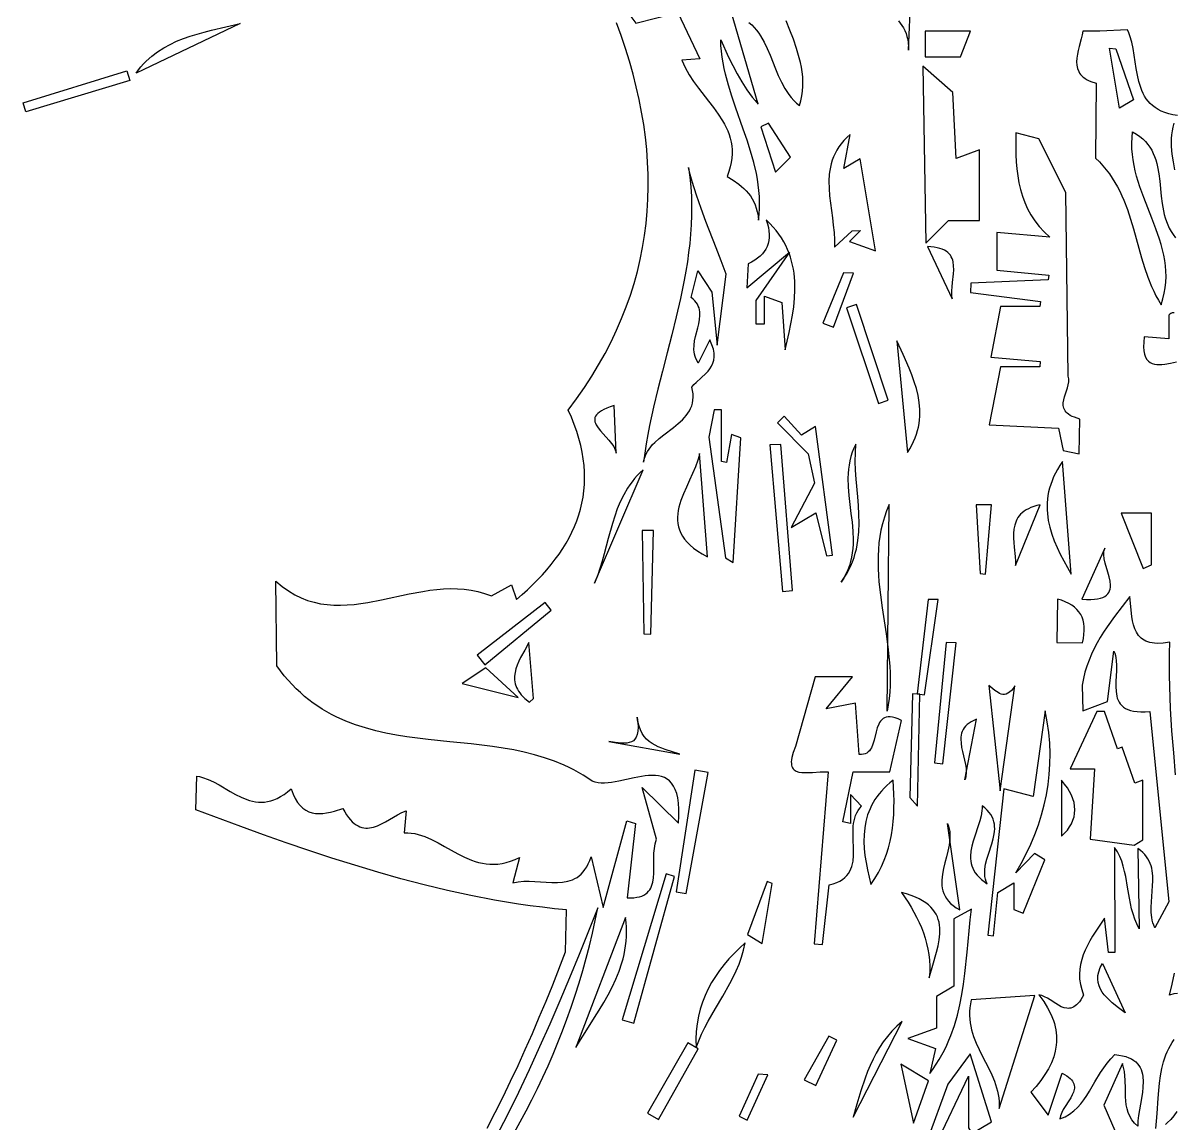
# Model space of a CAD drawing. Header units: metres. Extents: x 0 to 50, y 0 to 30.
# Drawn here: x 14.67 to 25.05, y 6.41 to 16.33 of the extents above; entities that cross this region are included whole.
import ezdxf

# ---------------------------------------------------------------- set-up
doc = ezdxf.new("R2010")
doc.units = ezdxf.units.M

msp = doc.modelspace()

# ---------------------------------------------------------------- linework, layer by layer
for points in [[(19.972788, 16.636087), (20.199047, 16.334159), (20.57839, 16.427688), (20.775216, 16.012066), (20.613643, 16.000769), (20.613643, 16.000769), (20.627489, 15.966468), (20.643058, 15.933041), (20.660172, 15.900411), (20.67865, 15.868501), (20.718984, 15.806527), (20.762623, 15.746494), (20.854074, 15.629763), (20.899013, 15.571817), (20.941515, 15.51332), (20.980142, 15.453649), (20.997554, 15.423179), (21.013458, 15.392181), (21.027677, 15.360577), (21.040029, 15.328291), (21.050336, 15.295244), (21.058418, 15.261358), (21.064095, 15.226554), (21.067188, 15.190756), (21.067518, 15.153886), (21.064905, 15.115865), (21.059169, 15.076615), (21.050131, 15.036059), (21.037612, 14.994119), (21.021432, 14.950716), (21.021432, 14.950716), (21.076336, 14.916099), (21.127073, 14.880037), (21.150661, 14.861044), (21.172944, 14.841184), (21.193837, 14.82029), (21.213251, 14.798194), (21.231099, 14.774727), (21.247295, 14.749721), (21.261751, 14.723009), (21.274379, 14.694421), (21.285092, 14.66379), (21.293803, 14.630948), (21.300425, 14.595726), (21.304871, 14.557956), (21.304871, 14.557956), (21.310562, 14.611858), (21.313611, 14.665257), (21.314176, 14.718181), (21.312416, 14.770663), (21.30849, 14.822731), (21.302557, 14.874416), (21.294775, 14.925749), (21.285304, 14.97676), (21.261927, 15.077937), (21.233698, 15.17819), (21.201886, 15.277761), (21.167762, 15.376894), (21.097659, 15.574815), (21.064222, 15.674089), (21.033554, 15.773895), (21.006927, 15.874476), (20.995526, 15.925133), (20.985611, 15.976075), (20.977341, 16.027332), (20.970876, 16.078935), (20.966373, 16.130913), (20.963993, 16.183298), (20.963993, 16.183298), (21.034648, 16.026354), (21.071823, 15.949722), (21.111129, 15.874942), (21.153239, 15.802484), (21.19883, 15.732817), (21.248574, 15.666411), (21.275214, 15.634578), (21.303146, 15.603735), (21.060162, 16.425684)], [(22.56775, 16.353269), (22.584038, 16.333171), (22.599061, 16.311983), (22.612697, 16.289594), (22.624823, 16.265896), (22.635316, 16.240779), (22.644055, 16.214135), (22.650916, 16.185855), (22.655778, 16.155828), (22.658517, 16.123947), (22.659012, 16.090103), (22.677907, 16.572585)], [(16.630168, 16.330472), (15.690215, 15.882284), (15.690215, 15.882284), (15.71198, 15.91154), (15.734537, 15.939207), (15.757858, 15.965345), (15.781911, 15.990016), (15.832095, 16.035196), (15.884847, 16.07523), (15.939925, 16.110603), (15.997088, 16.141799), (16.056094, 16.169301), (16.1167, 16.193594), (16.178666, 16.215162), (16.241749, 16.234488), (16.305707, 16.252056), (16.370299, 16.26835), (16.500417, 16.299055), (16.630168, 16.330472)], [(18.858368, 6.370411), (18.930106, 6.509887), (19.000177, 6.65046), (19.068629, 6.792097), (19.135513, 6.934763), (19.200878, 7.078425), (19.264773, 7.22305), (19.327248, 7.368605), (19.388351, 7.515054), (19.448133, 7.662366), (19.563929, 7.95944), (19.573065, 8.336904), (19.573065, 8.336904), (19.463726, 8.347826), (19.354837, 8.360362), (19.246384, 8.374462), (19.138353, 8.390076), (18.923502, 8.425646), (18.710172, 8.466668), (18.49825, 8.512742), (18.287625, 8.563466), (18.078184, 8.618439), (17.869816, 8.677259), (17.662409, 8.739526), (17.455851, 8.804836), (17.25003, 8.872789), (17.044834, 8.942984), (16.840151, 9.015018), (16.635869, 9.088491), (16.22806, 9.238145), (16.237687, 9.544331), (16.237687, 9.544331), (16.263671, 9.539215), (16.289368, 9.532305), (16.340033, 9.513858), (16.389944, 9.490505), (16.439361, 9.463759), (16.537754, 9.406147), (16.587253, 9.378309), (16.637299, 9.353134), (16.688156, 9.332136), (16.713968, 9.323677), (16.740081, 9.31683), (16.766527, 9.311785), (16.793338, 9.30873), (16.820547, 9.307855), (16.848186, 9.30935), (16.876288, 9.313402), (16.904885, 9.320203), (16.934011, 9.32994), (16.963698, 9.342803), (16.993977, 9.358982), (17.024883, 9.378665), (17.056447, 9.402042), (17.088702, 9.429303), (17.088702, 9.429303), (17.105807, 9.382038), (17.125006, 9.341236), (17.146195, 9.306544), (17.169267, 9.277613), (17.194119, 9.254091), (17.220643, 9.235629), (17.248735, 9.221874), (17.27829, 9.212478), (17.309201, 9.207088), (17.341363, 9.205355), (17.374671, 9.206927), (17.40902, 9.211454), (17.444304, 9.218586), (17.480417, 9.227971), (17.554711, 9.2521), (17.554711, 9.2521), (17.571877, 9.221833), (17.589036, 9.194832), (17.606192, 9.17096), (17.623352, 9.150082), (17.64052, 9.132063), (17.657701, 9.116767), (17.674901, 9.104059), (17.692124, 9.093802), (17.709376, 9.085862), (17.726662, 9.080103), (17.743987, 9.076389), (17.761356, 9.074584), (17.778775, 9.074553), (17.796248, 9.076161), (17.831378, 9.083749), (17.866788, 9.096264), (17.902518, 9.112621), (17.93861, 9.131736), (17.975105, 9.152523), (18.049468, 9.194777), (18.087419, 9.214075), (18.125938, 9.230706), (18.108959, 9.032471), (18.108959, 9.032471), (18.141179, 9.032438), (18.172874, 9.02983), (18.204099, 9.024861), (18.234906, 9.017742), (18.265352, 9.008688), (18.29549, 8.99791), (18.355062, 8.972039), (18.414058, 8.941833), (18.472915, 8.908996), (18.532068, 8.875231), (18.591954, 8.842244), (18.653008, 8.811738), (18.715668, 8.785417), (18.747736, 8.774358), (18.780368, 8.764985), (18.81362, 8.75751), (18.847546, 8.752147), (18.8822, 8.749107), (18.917636, 8.748606), (18.95391, 8.750854), (18.991076, 8.756067), (19.029189, 8.764455), (19.068302, 8.776233), (19.108471, 8.791613), (19.149749, 8.810809), (19.088263, 8.582255), (19.088263, 8.582255), (19.136858, 8.591281), (19.186716, 8.59531), (19.23744, 8.59557), (19.288635, 8.593287), (19.390851, 8.586001), (19.44108, 8.583451), (19.490194, 8.583267), (19.537798, 8.586674), (19.583495, 8.594901), (19.605504, 8.601204), (19.626889, 8.609172), (19.647599, 8.618959), (19.667584, 8.630717), (19.686796, 8.6446), (19.705184, 8.660761), (19.722699, 8.679354), (19.739292, 8.700531), (19.754914, 8.724447), (19.769513, 8.751255), (19.783042, 8.781107), (19.795451, 8.814159), (19.90232, 8.358957), (20.116445, 9.139188), (20.19583, 9.117409), (20.119367, 8.446693), (20.119367, 8.446693), (20.151544, 8.445944), (20.180741, 8.44721), (20.207104, 8.450398), (20.230776, 8.45542), (20.2519, 8.462184), (20.270622, 8.470601), (20.287084, 8.480581), (20.30143, 8.492034), (20.313805, 8.504868), (20.324352, 8.518995), (20.333215, 8.534324), (20.340539, 8.550765), (20.346466, 8.568227), (20.351141, 8.586621), (20.357309, 8.625842), (20.360195, 8.667707), (20.36095, 8.711495), (20.360669, 8.801953), (20.361935, 8.84718), (20.365673, 8.891445), (20.373035, 8.934026), (20.378434, 8.954459), (20.385171, 8.974201), (20.255141, 9.440494), (20.584343, 9.119572), (20.584343, 9.119572), (20.587328, 9.186295), (20.586877, 9.246136), (20.583158, 9.299429), (20.576338, 9.346509), (20.566585, 9.387709), (20.554064, 9.423362), (20.538945, 9.453804), (20.521392, 9.479367), (20.501574, 9.500386), (20.479658, 9.517195), (20.455811, 9.530127), (20.4302, 9.539517), (20.402991, 9.545699), (20.374353, 9.549006), (20.344452, 9.549772), (20.313456, 9.548331), (20.28153, 9.545017), (20.248844, 9.540165), (20.181854, 9.527178), (20.046091, 9.497431), (19.979991, 9.486013), (19.947971, 9.482336), (19.916861, 9.48046), (19.886827, 9.480718), (19.858037, 9.483444), (19.830658, 9.488972), (19.804857, 9.497636), (19.804857, 9.497636), (19.764257, 9.525637), (19.723068, 9.551957), (19.681313, 9.57666), (19.639014, 9.599808), (19.596194, 9.621465), (19.552876, 9.641694), (19.464834, 9.678123), (19.375069, 9.709601), (19.28376, 9.736633), (19.191089, 9.759726), (19.097235, 9.779387), (19.00238, 9.796122), (18.906702, 9.810436), (18.810383, 9.822837), (18.713603, 9.83383), (18.51938, 9.853619), (18.325477, 9.873854), (18.229096, 9.885404), (18.133336, 9.898585), (18.038377, 9.913902), (17.9444, 9.931862), (17.851584, 9.952971), (17.760111, 9.977735), (17.67016, 10.006662), (17.581912, 10.040256), (17.495547, 10.079024), (17.453127, 10.100507), (17.411246, 10.123474), (17.369925, 10.147987), (17.329189, 10.17411), (17.289058, 10.201906), (17.249555, 10.231439), (17.210704, 10.262772), (17.172527, 10.295967), (17.135045, 10.33109), (17.098283, 10.368202), (17.062261, 10.407367), (17.027004, 10.448648), (16.992533, 10.492109), (16.958871, 10.537813), (16.951666, 11.300218), (16.951666, 11.300218), (17.007554, 11.253121), (17.064067, 11.212759), (17.121175, 11.178735), (17.178846, 11.150653), (17.237049, 11.128117), (17.295753, 11.11073), (17.354927, 11.098097), (17.414539, 11.08982), (17.474557, 11.085503), (17.53495, 11.08475), (17.595688, 11.087166), (17.656738, 11.092352), (17.71807, 11.099914), (17.779651, 11.109455), (17.903439, 11.132887), (18.152635, 11.186061), (18.277542, 11.20946), (18.339963, 11.218976), (18.402321, 11.226508), (18.464584, 11.231659), (18.52672, 11.234033), (18.5887, 11.233234), (18.65049, 11.228865), (18.71206, 11.22053), (18.773379, 11.207834), (18.834415, 11.190378), (18.895137, 11.167768), (19.076587, 11.268987), (19.121738, 11.137444), (19.121738, 11.137444), (19.172092, 11.180665), (19.220656, 11.224399), (19.267378, 11.268661), (19.312206, 11.313465), (19.355087, 11.358825), (19.395971, 11.404754), (19.434805, 11.451267), (19.471538, 11.498378), (19.506117, 11.5461), (19.53849, 11.594448), (19.568606, 11.643436), (19.596413, 11.693077), (19.621859, 11.743386), (19.644891, 11.794376), (19.665459, 11.846061), (19.68351, 11.898455), (19.698991, 11.951573), (19.711852, 12.005429), (19.722041, 12.060035), (19.729505, 12.115407), (19.734192, 12.171557), (19.736051, 12.228501), (19.73503, 12.286252), (19.731077, 12.344824), (19.72414, 12.40423), (19.714166, 12.464486), (19.701105, 12.525604), (19.684904, 12.5876), (19.665511, 12.650486), (19.642875, 12.714277), (19.616943, 12.778987), (19.587663, 12.844629), (19.587663, 12.844629), (19.662869, 12.945618), (19.733736, 13.047192), (19.800301, 13.149346), (19.862601, 13.252074), (19.920673, 13.35537), (19.974552, 13.459228), (20.024276, 13.563641), (20.06988, 13.668605), (20.111402, 13.774113), (20.148877, 13.88016), (20.182343, 13.986738), (20.211835, 14.093843), (20.23739, 14.201469), (20.259045, 14.309609), (20.276837, 14.418257), (20.2908, 14.527409), (20.300973, 14.637057), (20.307392, 14.747196), (20.310093, 14.85782), (20.309112, 14.968923), (20.304487, 15.080499), (20.296253, 15.192542), (20.284447, 15.305046), (20.269105, 15.418006), (20.250265, 15.531416), (20.227962, 15.645268), (20.202233, 15.759559), (20.173115, 15.874281), (20.140643, 15.989428), (20.104855, 16.104996), (20.065787, 16.220977), (20.023476, 16.337366)], [(21.218515, 16.338532), (21.243211, 16.316624), (21.26596, 16.293451), (21.286922, 16.269113), (21.306259, 16.243706), (21.324132, 16.217329), (21.356134, 16.162057), (21.384219, 16.104079), (21.409678, 16.044181), (21.457886, 15.921755), (21.483219, 15.860796), (21.511093, 15.801051), (21.542799, 15.743304), (21.560493, 15.715424), (21.57963, 15.688338), (21.60037, 15.662143), (21.622876, 15.636938), (21.647309, 15.612819), (21.67383, 15.589886), (21.67383, 15.589886), (21.686595, 15.63392), (21.695925, 15.677669), (21.702037, 15.721155), (21.70515, 15.764397), (21.705481, 15.807413), (21.703247, 15.850223), (21.698667, 15.892846), (21.691959, 15.935302), (21.683339, 15.97761), (21.673027, 16.019789), (21.648192, 16.103839), (21.619198, 16.187606), (21.587785, 16.271245), (21.555695, 16.35491)], [(22.807227, 16.261961), (22.807227, 16.028993), (23.127406, 16.028993), (23.215701, 16.261961), (22.807227, 16.261961)], [(24.230301, 16.262144), (24.230301, 16.262144), (24.223354, 16.227472), (24.214952, 16.192326), (24.196684, 16.121624), (24.188269, 16.086574), (24.1813, 16.052064), (24.176503, 16.018347), (24.174603, 15.985675), (24.176325, 15.954301), (24.182395, 15.92448), (24.193538, 15.896465), (24.201238, 15.883213), (24.210479, 15.870508), (24.221351, 15.858381), (24.233944, 15.846863), (24.24835, 15.835987), (24.264658, 15.825784), (24.282961, 15.816285), (24.303347, 15.807523), (24.350735, 15.792334), (24.344227, 15.116173), (24.344227, 15.116173), (24.379209, 15.081989), (24.411725, 15.046807), (24.441914, 15.010682), (24.469917, 14.973666), (24.495875, 14.935813), (24.519927, 14.897178), (24.542213, 14.857814), (24.562875, 14.817776), (24.582052, 14.777115), (24.599884, 14.735888), (24.632075, 14.651946), (24.660571, 14.566381), (24.686494, 14.479622), (24.735107, 14.304247), (24.760041, 14.216491), (24.78689, 14.129265), (24.816776, 14.042997), (24.85082, 13.95812), (24.869752, 13.916337), (24.890144, 13.875063), (24.912137, 13.834351), (24.935871, 13.794256), (24.935871, 13.794256), (24.952479, 13.845971), (24.965041, 13.897106), (24.973804, 13.9477), (24.979013, 13.997792), (24.980913, 14.04742), (24.979751, 14.096622), (24.975773, 14.145438), (24.969223, 14.193905), (24.960349, 14.242063), (24.949395, 14.289949), (24.936608, 14.337603), (24.922234, 14.385063), (24.889705, 14.479555), (24.853775, 14.573732), (24.779576, 14.762379), (24.745241, 14.857465), (24.71537, 14.95347), (24.702723, 15.001914), (24.69193, 15.050703), (24.683235, 15.099877), (24.676886, 15.149472), (24.673127, 15.199529), (24.672206, 15.250086), (24.674366, 15.30118), (24.679855, 15.352852), (24.679855, 15.352852), (24.713581, 15.333025), (24.743921, 15.311763), (24.771072, 15.289145), (24.795235, 15.265251), (24.816609, 15.240158), (24.835392, 15.213947), (24.851784, 15.186696), (24.865983, 15.158483), (24.87819, 15.129389), (24.888602, 15.099492), (24.897419, 15.068871), (24.90484, 15.037606), (24.916291, 14.973455), (24.924548, 14.907672), (24.937847, 14.773738), (24.946076, 14.706851), (24.957481, 14.640859), (24.964872, 14.608396), (24.973655, 14.576394), (24.984028, 14.544932), (24.99619, 14.514089), (25.010341, 14.483944), (25.02668, 14.454575), (25.045405, 14.426062), (25.066716, 14.398485)], [(25.083669, 15.499712), (25.042547, 15.506744), (25.004739, 15.515846), (24.970089, 15.526922), (24.938439, 15.539874), (24.909633, 15.554606), (24.883515, 15.571021), (24.859926, 15.589022), (24.838711, 15.608513), (24.819712, 15.629397), (24.802773, 15.651577), (24.787736, 15.674956), (24.774446, 15.699437), (24.762744, 15.724925), (24.752475, 15.751321), (24.735607, 15.806454), (24.722585, 15.864062), (24.712156, 15.92337), (24.694055, 16.043994), (24.683874, 16.103761), (24.671267, 16.162133), (24.654978, 16.218335), (24.645061, 16.245381), (24.633753, 16.271594), (24.384934, 16.261961), (24.230301, 16.262144)], [(24.52667, 16.101962), (24.686312, 15.643079), (24.560751, 15.56768), (24.469544, 16.107836), (24.52667, 16.101962)], [(15.634195, 15.816807), (14.695075, 15.532718), (14.670367, 15.613229), (15.607588, 15.904116), (15.634195, 15.816807)], [(22.78737, 15.945734), (22.815292, 14.34934), (23.019312, 14.553528), (23.298644, 14.553528), (23.298644, 15.190308), (23.086648, 15.113926), (23.057267, 15.706782), (22.78737, 15.945734)], [(21.326291, 15.397291), (21.457328, 14.988607), (21.592018, 15.123408), (21.396308, 15.431579), (21.326291, 15.397291)], [(25.061032, 15.01186), (25.047162, 15.081952), (25.036384, 15.152074), (25.030264, 15.222129), (25.02944, 15.2571), (25.030367, 15.292017), (25.033241, 15.326869), (25.038258, 15.361642), (25.045614, 15.396325), (25.055504, 15.430906)], [(22.131153, 15.330222), (22.131153, 15.330222), (22.101377, 15.302551), (22.074638, 15.274408), (22.050796, 15.245814), (22.029711, 15.21679), (22.011242, 15.187356), (21.995249, 15.157533), (21.981593, 15.127341), (21.970133, 15.096801), (21.960728, 15.065932), (21.95324, 15.034756), (21.947527, 15.003292), (21.94345, 14.971562), (21.939641, 14.907384), (21.940693, 14.842384), (21.945484, 14.776727), (21.952892, 14.710576), (21.971079, 14.577445), (21.979614, 14.510794), (21.986283, 14.444302), (21.989964, 14.378135), (21.989535, 14.312456), (22.15028, 14.460341), (22.225286, 14.462929), (22.126394, 14.363956), (22.360425, 14.279635), (22.222158, 15.110773), (22.074585, 15.022157), (22.131153, 15.330222)], [(23.626638, 15.343948), (23.626638, 15.343948), (23.625665, 15.211563), (23.627179, 15.146292), (23.630475, 15.081769), (23.635891, 15.018097), (23.643762, 14.955377), (23.654425, 14.893709), (23.668217, 14.833196), (23.685474, 14.773938), (23.706533, 14.716037), (23.73173, 14.659595), (23.761402, 14.604712), (23.795885, 14.55149), (23.835516, 14.500031), (23.880631, 14.450435), (23.931567, 14.402805), (23.453828, 14.445202), (23.453828, 14.106267), (23.9243, 14.05947), (23.919022, 14.018627), (23.218682, 13.98964), (23.217404, 13.904432), (23.847654, 13.821751), (23.841789, 13.776968), (23.486846, 13.776968), (23.399681, 13.321398), (23.84607, 13.282168), (23.841789, 13.233375), (23.486846, 13.233375), (23.386877, 12.710887), (24.010164, 12.679947), (24.052994, 12.479908), (24.19768, 12.450411), (24.203045, 12.763581), (24.203045, 12.763581), (24.154576, 12.778857), (24.134516, 12.787346), (24.117047, 12.796364), (24.102026, 12.805884), (24.089311, 12.815878), (24.078758, 12.826319), (24.070224, 12.837177), (24.063566, 12.848426), (24.058641, 12.860038), (24.055305, 12.871984), (24.053415, 12.884237), (24.053402, 12.909552), (24.057457, 12.935758), (24.064434, 12.962634), (24.073188, 12.989957), (24.091444, 13.045048), (24.098657, 13.072371), (24.103065, 13.099248), (24.103524, 13.125456), (24.098887, 13.150772), (24.075927, 14.805331), (23.833305, 15.289689), (23.626638, 15.343948)], [(20.67438, 15.030842), (20.67438, 15.030842), (20.685692, 14.943664), (20.693795, 14.857033), (20.698855, 14.770921), (20.70104, 14.685301), (20.700513, 14.600144), (20.697442, 14.515422), (20.691991, 14.431107), (20.684328, 14.347172), (20.674616, 14.263587), (20.663024, 14.180326), (20.649715, 14.09736), (20.634857, 14.014662), (20.601154, 13.849954), (20.56324, 13.68598), (20.522444, 13.522514), (20.480091, 13.359333), (20.437509, 13.196213), (20.396023, 13.03293), (20.35696, 12.86926), (20.321647, 12.704979), (20.305811, 12.622539), (20.291411, 12.539862), (20.278611, 12.456921), (20.267578, 12.373687), (20.267578, 12.373687), (20.273132, 12.399928), (20.281065, 12.4248), (20.29119, 12.448407), (20.303322, 12.470854), (20.317276, 12.492244), (20.332864, 12.512682), (20.349902, 12.532272), (20.368203, 12.55112), (20.407854, 12.587003), (20.45033, 12.621168), (20.537814, 12.687679), (20.579848, 12.721697), (20.618763, 12.757337), (20.636586, 12.776027), (20.653072, 12.795435), (20.668035, 12.815666), (20.681289, 12.836824), (20.692648, 12.859015), (20.701927, 12.882342), (20.70894, 12.90691), (20.7135, 12.932823), (20.715423, 12.960185), (20.714523, 12.989102), (20.710613, 13.019677), (20.703509, 13.052014), (20.703509, 13.052014), (20.722618, 13.073582), (20.743305, 13.094188), (20.787027, 13.133911), (20.829914, 13.173972), (20.849556, 13.195001), (20.867203, 13.21716), (20.882259, 13.240798), (20.89413, 13.266263), (20.90222, 13.293904), (20.905935, 13.32407), (20.904677, 13.357109), (20.897853, 13.393369), (20.884868, 13.4332), (20.865124, 13.47695), (20.761665, 13.268027), (20.761665, 13.268027), (20.750059, 13.287915), (20.740727, 13.307864), (20.733503, 13.32786), (20.728222, 13.347886), (20.724719, 13.367928), (20.722826, 13.38797), (20.723212, 13.427991), (20.728054, 13.467828), (20.736027, 13.507356), (20.756058, 13.584992), (20.765466, 13.622854), (20.772699, 13.659913), (20.776434, 13.696046), (20.775343, 13.73113), (20.772574, 13.74824), (20.768101, 13.765042), (20.761758, 13.781519), (20.753381, 13.797657), (20.742803, 13.81344), (20.729859, 13.828852), (20.714382, 13.843879), (20.696207, 13.858505), (20.756333, 14.099052), (20.884951, 13.905965), (20.932331, 13.428847), (21.01215, 14.070455), (21.01215, 14.070455), (20.968862, 14.189778), (20.923349, 14.308076), (20.830711, 14.544062), (20.786113, 14.662982), (20.744349, 14.783341), (20.706684, 14.905755), (20.689783, 14.967926), (20.67438, 15.030842)], [(21.375366, 14.558301), (21.375366, 14.558301), (21.386005, 14.523887), (21.393899, 14.490821), (21.399041, 14.459092), (21.401419, 14.428685), (21.401026, 14.399589), (21.397853, 14.371789), (21.391889, 14.345272), (21.383127, 14.320026), (21.371556, 14.296038), (21.357168, 14.273295), (21.339954, 14.251783), (21.319904, 14.231489), (21.29701, 14.212401), (21.271262, 14.194506), (21.242651, 14.17779), (21.211169, 14.16224), (21.200546, 13.946902), (21.584837, 14.26944), (21.281248, 13.832396), (21.281248, 13.621656), (21.35884, 13.621656), (21.35884, 13.870155), (21.514024, 13.814243), (21.544459, 13.387014), (21.544459, 13.387014), (21.58128, 13.543253), (21.597517, 13.621187), (21.611475, 13.69882), (21.622536, 13.776018), (21.630077, 13.852647), (21.633479, 13.928574), (21.63212, 14.003666), (21.625379, 14.077788), (21.619797, 14.114445), (21.612636, 14.150808), (21.60382, 14.186863), (21.593271, 14.222593), (21.58091, 14.257979), (21.566661, 14.293007), (21.550445, 14.327659), (21.532186, 14.361919), (21.511806, 14.395769), (21.489226, 14.429194), (21.46437, 14.462176), (21.43716, 14.494699), (21.407518, 14.526746), (21.375366, 14.558301)], [(22.827769, 14.318194), (23.051333, 13.847773), (23.051333, 13.847773), (23.047673, 13.882268), (23.047731, 13.918634), (23.050416, 13.956324), (23.054637, 13.994792), (23.063321, 14.071876), (23.065601, 14.109399), (23.06505, 14.145515), (23.060577, 14.179676), (23.056529, 14.195853), (23.051092, 14.211337), (23.044127, 14.226059), (23.035501, 14.239951), (23.025075, 14.252945), (23.012713, 14.264972), (22.99828, 14.275964), (22.981638, 14.285853), (22.962651, 14.29457), (22.941183, 14.302048), (22.917097, 14.308217), (22.890257, 14.31301), (22.860526, 14.316358), (22.827769, 14.318194)], [(22.072779, 14.081159), (21.886375, 13.628089), (21.982453, 13.592004), (22.161192, 14.077852), (22.072779, 14.081159)], [(22.098432, 13.764719), (22.3883, 12.90359), (22.475724, 12.932992), (22.187752, 13.794706), (22.098432, 13.764719)], [(25.054083, 13.721187), (25.044425, 13.721897), (25.034751, 13.720214), (25.025064, 13.715902), (25.01537, 13.708727), (25.005672, 13.698455), (25.005672, 13.487523), (24.783865, 13.505344), (24.783865, 13.505344), (24.779639, 13.45671), (24.778965, 13.414402), (24.781626, 13.378032), (24.787404, 13.347209), (24.796083, 13.321545), (24.807445, 13.300649), (24.821275, 13.284131), (24.837354, 13.271603), (24.855465, 13.262675), (24.875393, 13.256957), (24.896919, 13.25406), (24.919827, 13.253593), (24.9439, 13.255168), (24.968921, 13.258395), (25.020937, 13.268246), (25.074142, 13.280028)], [(22.551508, 13.468769), (22.648661, 12.461937), (22.648661, 12.461937), (22.669407, 12.495142), (22.687803, 12.528173), (22.703929, 12.561038), (22.717869, 12.593741), (22.729702, 12.62629), (22.739511, 12.65869), (22.747378, 12.690948), (22.753384, 12.723069), (22.75761, 12.755059), (22.760139, 12.786925), (22.761052, 12.818673), (22.760431, 12.850308), (22.754911, 12.913266), (22.744234, 12.975847), (22.729052, 13.038101), (22.710019, 13.100075), (22.687787, 13.161818), (22.66301, 13.223379), (22.608431, 13.346147), (22.551508, 13.468769)], [(20.019648, 12.456815), (20.001277, 12.883923), (20.001277, 12.883923), (19.966334, 12.87289), (19.935868, 12.861637), (19.90966, 12.85017), (19.887491, 12.838498), (19.869144, 12.826626), (19.854399, 12.814562), (19.843038, 12.802313), (19.834843, 12.789887), (19.829595, 12.77729), (19.827075, 12.764529), (19.827065, 12.751612), (19.829347, 12.738546), (19.833702, 12.725337), (19.83991, 12.711994), (19.857017, 12.68493), (19.878919, 12.657411), (19.903868, 12.629494), (19.955914, 12.572693), (19.979515, 12.543922), (19.999169, 12.514981), (20.006971, 12.500465), (20.01313, 12.485927), (20.017429, 12.471374), (20.019648, 12.456815)], [(20.906219, 12.845095), (20.856492, 12.600783), (21.006172, 11.511515), (21.075566, 11.469845), (21.146618, 12.592297), (21.062413, 12.622635), (21.016742, 12.370827), (20.970879, 12.379159), (20.970879, 12.845095), (20.906219, 12.845095)], [(21.475228, 12.728611), (21.753076, 12.450534), (21.811144, 12.184425), (21.598463, 11.785319), (21.820426, 11.918606), (21.917495, 11.528812), (21.973555, 11.534404), (21.82037, 12.695133), (21.692958, 12.618623), (21.537701, 12.789045), (21.475228, 12.728611)], [(21.406721, 12.531904), (21.520925, 11.20821), (21.61214, 11.215953), (21.507346, 12.533939), (21.406721, 12.531904)], [(22.183871, 12.538034), (22.183871, 12.538034), (22.16562, 12.500883), (22.150438, 12.463348), (22.138108, 12.425455), (22.128414, 12.387233), (22.121141, 12.348709), (22.116072, 12.309908), (22.112991, 12.270859), (22.111681, 12.231588), (22.113513, 12.152489), (22.119838, 12.072829), (22.128928, 11.992822), (22.139052, 11.912686), (22.148483, 11.832637), (22.15549, 11.752891), (22.158345, 11.673664), (22.157675, 11.634313), (22.155318, 11.595174), (22.151059, 11.556272), (22.144681, 11.517635), (22.135968, 11.47929), (22.124704, 11.441265), (22.110672, 11.403585), (22.093657, 11.366279), (22.073442, 11.329374), (22.049812, 11.292895), (22.049812, 11.292895), (22.075674, 11.329094), (22.098803, 11.365636), (22.119332, 11.402502), (22.137394, 11.439677), (22.153123, 11.477144), (22.166653, 11.514886), (22.178117, 11.552887), (22.187649, 11.591129), (22.195381, 11.629596), (22.201449, 11.668272), (22.209122, 11.746181), (22.211736, 11.824724), (22.210359, 11.903765), (22.20606, 11.983173), (22.199907, 12.062812), (22.186311, 12.222252), (22.181005, 12.301785), (22.178117, 12.381015), (22.178717, 12.45981), (22.183871, 12.538034)], [(20.773212, 12.45311), (20.773212, 12.45311), (20.765946, 12.423195), (20.757057, 12.393145), (20.735301, 12.332709), (20.709733, 12.271953), (20.68214, 12.211025), (20.654309, 12.150076), (20.628027, 12.089255), (20.605082, 12.028711), (20.58726, 11.968594), (20.58083, 11.938743), (20.57635, 11.909054), (20.574046, 11.879548), (20.574139, 11.850241), (20.576854, 11.821153), (20.582414, 11.792303), (20.591042, 11.763709), (20.602962, 11.735391), (20.618398, 11.707366), (20.637571, 11.679653), (20.660707, 11.652272), (20.688029, 11.625241), (20.719759, 11.598578), (20.756121, 11.572302), (20.797339, 11.546432), (20.843636, 11.520987), (20.773212, 12.45311)], [(24.046472, 12.379763), (24.046472, 12.379763), (24.022992, 12.34449), (24.001923, 12.30955), (23.983191, 12.27493), (23.966722, 12.24062), (23.952442, 12.206611), (23.940276, 12.172893), (23.930151, 12.139454), (23.921993, 12.106285), (23.915728, 12.073375), (23.911281, 12.040714), (23.908579, 12.008292), (23.907547, 11.976098), (23.908112, 11.944123), (23.910199, 11.912356), (23.918644, 11.849404), (23.932291, 11.787161), (23.950547, 11.725545), (23.972819, 11.664473), (23.998515, 11.603863), (24.027043, 11.543633), (24.057811, 11.4837), (24.123695, 11.364401), (24.046472, 12.379763)], [(19.824749, 11.28443), (20.265385, 12.305271), (20.265385, 12.305271), (20.237647, 12.279774), (20.211702, 12.253451), (20.187461, 12.226345), (20.164834, 12.198495), (20.143732, 12.169944), (20.124067, 12.140732), (20.088688, 12.080491), (20.057984, 12.018104), (20.031241, 11.953898), (20.007746, 11.888205), (19.986786, 11.821354), (19.949616, 11.685496), (19.914024, 11.548964), (19.895037, 11.48127), (19.874304, 11.414396), (19.851113, 11.348673), (19.824749, 11.28443)], [(22.483806, 11.991972), (22.483806, 11.991972), (22.460003, 11.93467), (22.439845, 11.877213), (22.423118, 11.81961), (22.409608, 11.761872), (22.399099, 11.704007), (22.391376, 11.646024), (22.386226, 11.587934), (22.383433, 11.529744), (22.382782, 11.471466), (22.384059, 11.413108), (22.387049, 11.354679), (22.391536, 11.296189), (22.404146, 11.179062), (22.42017, 11.061803), (22.455588, 10.827187), (22.471545, 10.709979), (22.484043, 10.592938), (22.488458, 10.534504), (22.491364, 10.476139), (22.492546, 10.417853), (22.49179, 10.359656), (22.488879, 10.301556), (22.483601, 10.243564), (22.475739, 10.185688), (22.46508, 10.127938), (22.483806, 11.991972)], [(23.268724, 11.989147), (23.304509, 11.36997), (23.352469, 11.364986), (23.406171, 11.988296), (23.268724, 11.989147)], [(23.845523, 11.989494), (23.845523, 11.989494), (23.81523, 11.98236), (23.78749, 11.974133), (23.762198, 11.964857), (23.739249, 11.954578), (23.71854, 11.943339), (23.699966, 11.931186), (23.683422, 11.918164), (23.668805, 11.904318), (23.656009, 11.889692), (23.64493, 11.874331), (23.635465, 11.85828), (23.627508, 11.841585), (23.615704, 11.806437), (23.608681, 11.769247), (23.605605, 11.730374), (23.605642, 11.690176), (23.607956, 11.649011), (23.611712, 11.607239), (23.62021, 11.523308), (23.623282, 11.481865), (23.624456, 11.44125), (23.845523, 11.989494)], [(24.575978, 11.913223), (24.774106, 11.416755), (24.850487, 11.447287), (24.850487, 11.913223), (24.575978, 11.913223)], [(20.25593, 11.757679), (20.268915, 10.825988), (20.333816, 10.824574), (20.356083, 11.757769), (20.25593, 11.757679)], [(24.430202, 11.599693), (24.222164, 11.139428), (24.222164, 11.139428), (24.264054, 11.13676), (24.301429, 11.136341), (24.334514, 11.138056), (24.363531, 11.141792), (24.388704, 11.147432), (24.410255, 11.154861), (24.428407, 11.163966), (24.443384, 11.17463), (24.455409, 11.186739), (24.464704, 11.200178), (24.471494, 11.214832), (24.476, 11.230586), (24.478446, 11.247325), (24.479055, 11.264935), (24.475655, 11.302305), (24.467584, 11.341777), (24.456626, 11.382431), (24.43319, 11.463608), (24.42428, 11.502292), (24.419623, 11.538481), (24.419446, 11.555352), (24.421002, 11.571254), (24.424513, 11.586073), (24.430202, 11.599693)], [(22.834347, 11.136515), (22.734508, 10.284911), (22.801919, 10.275817), (22.924375, 11.134707), (22.834347, 11.136515)], [(25.067333, 9.555107), (25.050145, 9.754124), (25.034536, 9.953206), (25.021932, 10.152348), (25.013761, 10.351545), (25.011784, 10.451162), (25.01145, 10.550792), (25.012939, 10.650432), (25.016428, 10.750084), (25.016428, 10.750084), (24.955366, 10.742223), (24.902111, 10.740548), (24.878232, 10.741917), (24.85609, 10.744697), (24.835612, 10.74884), (24.816727, 10.754304), (24.799362, 10.761041), (24.783447, 10.769006), (24.768909, 10.778154), (24.755676, 10.788439), (24.743677, 10.799817), (24.732839, 10.812241), (24.71436, 10.840047), (24.699665, 10.871493), (24.688179, 10.906216), (24.679328, 10.943851), (24.672535, 10.984037), (24.662828, 11.070601), (24.654459, 11.162998), (24.654459, 11.162998), (24.583952, 11.072725), (24.514837, 10.981764), (24.448814, 10.889073), (24.417493, 10.841754), (24.387581, 10.793613), (24.359291, 10.744518), (24.332836, 10.694341), (24.308427, 10.64295), (24.286278, 10.590216), (24.266599, 10.536009), (24.249605, 10.480199), (24.235505, 10.422654), (24.224515, 10.363246), (24.229632, 10.132445), (24.453198, 10.217316), (24.511208, 10.671063), (24.511208, 10.671063), (24.518858, 10.651371), (24.524748, 10.63077), (24.529069, 10.609367), (24.532013, 10.58727), (24.534538, 10.541424), (24.533857, 10.494096), (24.529016, 10.398446), (24.527924, 10.351849), (24.529765, 10.307221), (24.536072, 10.265425), (24.54138, 10.245859), (24.548379, 10.227324), (24.557263, 10.209929), (24.568223, 10.193781), (24.58145, 10.178989), (24.597136, 10.165659), (24.615473, 10.1539), (24.636654, 10.14382), (24.660869, 10.135526), (24.68831, 10.129127), (24.71917, 10.12473), (24.75364, 10.122443), (24.791911, 10.122374), (24.834177, 10.124632), (25.005983, 8.410096), (24.880398, 8.176435), (24.880398, 8.176435), (24.870921, 8.198696), (24.863235, 8.221264), (24.85719, 8.24411), (24.852637, 8.267203), (24.847414, 8.314009), (24.846373, 8.361442), (24.848325, 8.409258), (24.852078, 8.457218), (24.860222, 8.552598), (24.862232, 8.599534), (24.861278, 8.645647), (24.856169, 8.690693), (24.851685, 8.712741), (24.845716, 8.734432), (24.838112, 8.755736), (24.828725, 8.776621), (24.817407, 8.797059), (24.804007, 8.817019), (24.788378, 8.836471), (24.770371, 8.855384), (24.749836, 8.873729), (24.726624, 8.891475), (24.738221, 8.167138), (24.738221, 8.167138), (24.716319, 8.210262), (24.698071, 8.254927), (24.682925, 8.300879), (24.670329, 8.347863), (24.659734, 8.395625), (24.650586, 8.44391), (24.634429, 8.541029), (24.617447, 8.637185), (24.607268, 8.684265), (24.595229, 8.73034), (24.580779, 8.775155), (24.563365, 8.818457), (24.542438, 8.859989), (24.517444, 8.899498), (24.518332, 7.953458), (24.462527, 7.952765), (24.426434, 8.262788), (24.426434, 8.262788), (24.370344, 8.180751), (24.317699, 8.098736), (24.293581, 8.057528), (24.271419, 8.016073), (24.251578, 7.97429), (24.234422, 7.932094), (24.220317, 7.889401), (24.209628, 7.846127), (24.202718, 7.80219), (24.199953, 7.757505), (24.201698, 7.711988), (24.208318, 7.665556), (24.220177, 7.618125), (24.237641, 7.569612), (24.237641, 7.569612), (24.212003, 7.526229), (24.199246, 7.508647), (24.186527, 7.493627), (24.173844, 7.481035), (24.161194, 7.470736), (24.148573, 7.462598), (24.135979, 7.456486), (24.12341, 7.452267), (24.110863, 7.449806), (24.098335, 7.448971), (24.085822, 7.449627), (24.060836, 7.454879), (24.035882, 7.46449), (24.010938, 7.477392), (23.985984, 7.492513), (23.935953, 7.525135), (23.910834, 7.540496), (23.885616, 7.553795), (23.860277, 7.563964), (23.834797, 7.569932), (23.834797, 7.569932), (23.877359, 7.511379), (23.913113, 7.453526), (23.94217, 7.396332), (23.964638, 7.339754), (23.973436, 7.311683), (23.980629, 7.28375), (23.98623, 7.255951), (23.990253, 7.22828), (23.992712, 7.200731), (23.99362, 7.1733), (23.992991, 7.145981), (23.99084, 7.118769), (23.982024, 7.064646), (23.967281, 7.010887), (23.946722, 6.957452), (23.920458, 6.904298), (23.888598, 6.851383), (23.851252, 6.798666), (23.808532, 6.746105), (23.760546, 6.693658), (23.916244, 6.486834), (24.043909, 6.863382), (24.043909, 6.863382), (24.085458, 6.839495), (24.102117, 6.827522), (24.116215, 6.815524), (24.127886, 6.803497), (24.137268, 6.791436), (24.144497, 6.779337), (24.14971, 6.767197), (24.153041, 6.755011), (24.154629, 6.742775), (24.154608, 6.730484), (24.153116, 6.718136), (24.146262, 6.693247), (24.135156, 6.668077), (24.120889, 6.642591), (24.104551, 6.616757), (24.070024, 6.563911), (24.054014, 6.536834), (24.040295, 6.509276), (24.029956, 6.481206), (24.024087, 6.452589), (24.024087, 6.452589), (24.047686, 6.461946), (24.070018, 6.472393), (24.111176, 6.496348), (24.148155, 6.524033), (24.181551, 6.555029), (24.211956, 6.588917), (24.239965, 6.625277), (24.266172, 6.663689), (24.291171, 6.703735), (24.339922, 6.787048), (24.390969, 6.871859), (24.41884, 6.913778), (24.449067, 6.954812), (24.482244, 6.994544), (24.518967, 7.032553), (24.518967, 7.032553), (24.555491, 7.02807), (24.588585, 7.021777), (24.618396, 7.013755), (24.645074, 7.004083), (24.668768, 6.99284), (24.689627, 6.980106), (24.7078, 6.96596), (24.723436, 6.950483), (24.736684, 6.933753), (24.747693, 6.91585), (24.756613, 6.896854), (24.763592, 6.876844), (24.768779, 6.8559), (24.772323, 6.834101), (24.775081, 6.788257), (24.773056, 6.73995), (24.767443, 6.689814), (24.750218, 6.586605), (24.732946, 6.483722), (24.727273, 6.433993), (24.725166, 6.386255)], [(24.001875, 11.139606), (23.996974, 10.748382), (24.226503, 10.746433), (24.226503, 10.746433), (24.235007, 10.784543), (24.240537, 10.820868), (24.243086, 10.855402), (24.242646, 10.888142), (24.239212, 10.919083), (24.232777, 10.948223), (24.223333, 10.975556), (24.210875, 11.001078), (24.195395, 11.024787), (24.176887, 11.046677), (24.155344, 11.066744), (24.13076, 11.084985), (24.103128, 11.101396), (24.072441, 11.115973), (24.038692, 11.12871), (24.001875, 11.139606)], [(19.381396, 11.107993), (18.76636, 10.634635), (18.83724, 10.545735), (19.435633, 11.038832), (19.381396, 11.107993)], [(19.233375, 10.747663), (19.233375, 10.747663), (19.195855, 10.679964), (19.159322, 10.612282), (19.142972, 10.578473), (19.128722, 10.544701), (19.117193, 10.510975), (19.109001, 10.477305), (19.104764, 10.443703), (19.105101, 10.410179), (19.110631, 10.376744), (19.12197, 10.343407), (19.130012, 10.326779), (19.139737, 10.31018), (19.151225, 10.293611), (19.164551, 10.277073), (19.197029, 10.244097), (19.23779, 10.211262), (19.273737, 10.244596), (19.233375, 10.747663)], [(22.997519, 10.747472), (22.890888, 9.663148), (22.966986, 9.654986), (23.087164, 10.746033), (22.997519, 10.747472)], [(18.843809, 10.519895), (18.632861, 10.379147), (19.136608, 10.253494), (18.843809, 10.519895)], [(21.814639, 10.437758), (21.63726, 9.811953), (21.63726, 9.811953), (21.617246, 9.756314), (21.605268, 9.709893), (21.602097, 9.68989), (21.600702, 9.671892), (21.601006, 9.655801), (21.60293, 9.641515), (21.606397, 9.628936), (21.611329, 9.617964), (21.617649, 9.608499), (21.625279, 9.600442), (21.634142, 9.593692), (21.644159, 9.58815), (21.667348, 9.580292), (21.694225, 9.57607), (21.724169, 9.574687), (21.790774, 9.577246), (21.862197, 9.58159), (21.898162, 9.582438), (21.933469, 9.581339), (21.807528, 8.032127), (21.880869, 8.024457), (21.94357, 8.561693), (21.94357, 8.561693), (21.978838, 8.5716), (22.01019, 8.583285), (22.037849, 8.59665), (22.062036, 8.611598), (22.082976, 8.628028), (22.10089, 8.645843), (22.116002, 8.664945), (22.128534, 8.685234), (22.138709, 8.706612), (22.146751, 8.728981), (22.152881, 8.752243), (22.157323, 8.776297), (22.162034, 8.826393), (22.162665, 8.878481), (22.158819, 8.985479), (22.157907, 9.038812), (22.160046, 9.090985), (22.162817, 9.116389), (22.167018, 9.141208), (22.172874, 9.165342), (22.180606, 9.188694), (22.190438, 9.211163), (22.202593, 9.232653), (22.217292, 9.253065), (22.23476, 9.272299), (22.134761, 9.377065), (22.134761, 9.117606), (22.066852, 9.131461), (22.158937, 9.583542), (22.489704, 9.583542), (22.594538, 10.045739), (22.594538, 10.045739), (22.565056, 10.058744), (22.53838, 10.068176), (22.514343, 10.074247), (22.492779, 10.077168), (22.473519, 10.077149), (22.456396, 10.074404), (22.441244, 10.069142), (22.427895, 10.061576), (22.416183, 10.051917), (22.405939, 10.040375), (22.396996, 10.027163), (22.389188, 10.012492), (22.376306, 9.979617), (22.365956, 9.943443), (22.347498, 9.867956), (22.336716, 9.832026), (22.323115, 9.79956), (22.314839, 9.785154), (22.305357, 9.772248), (22.294502, 9.761053), (22.282105, 9.751781), (22.268001, 9.744643), (22.252021, 9.739851), (22.234, 9.737616), (22.213768, 9.738148), (22.18034, 10.200433), (21.916594, 10.148928), (22.15218, 10.437758), (21.814639, 10.437758)], [(22.69467, 10.284021), (22.670554, 9.350764), (22.740015, 9.271611), (22.761254, 10.282325), (22.69467, 10.284021)], [(23.381803, 10.360677), (23.485427, 9.409494), (23.617691, 10.35881), (23.617691, 10.35881), (23.601616, 10.334403), (23.58574, 10.315044), (23.570059, 10.300353), (23.554567, 10.289949), (23.53926, 10.283449), (23.524134, 10.280474), (23.509184, 10.280641), (23.494405, 10.28357), (23.479793, 10.288879), (23.465344, 10.296188), (23.436915, 10.315278), (23.381803, 10.360677)], [(20.21128, 10.076448), (20.21128, 10.076448), (20.217077, 10.027125), (20.218853, 9.984893), (20.216845, 9.949247), (20.21129, 9.919682), (20.202423, 9.895693), (20.190481, 9.876773), (20.175701, 9.862419), (20.158318, 9.852124), (20.13857, 9.845383), (20.116691, 9.841691), (20.092919, 9.840543), (20.067491, 9.841433), (20.012608, 9.847307), (19.953933, 9.855269), (20.593826, 9.740756), (20.593826, 9.740756), (20.527713, 9.761433), (20.462828, 9.782759), (20.431471, 9.794514), (20.40117, 9.80745), (20.372176, 9.821907), (20.344739, 9.838223), (20.319108, 9.856738), (20.295534, 9.877792), (20.274267, 9.901725), (20.255557, 9.928876), (20.239653, 9.959584), (20.226805, 9.994189), (20.217264, 10.03303), (20.21128, 10.076448)], [(23.89005, 10.131015), (23.782033, 9.360548), (23.516489, 9.429877), (23.372991, 8.10843), (23.42573, 8.103154), (23.464651, 8.495091), (23.609013, 8.581779), (23.609013, 8.341045), (23.693437, 8.306773), (23.888483, 8.788026), (23.793844, 8.846009), (23.627081, 8.671083), (23.627081, 8.671083), (23.675321, 8.756214), (23.719794, 8.842159), (23.760396, 8.928918), (23.797029, 9.016492), (23.829589, 9.104881), (23.857977, 9.194085), (23.88209, 9.284105), (23.901827, 9.37494), (23.917087, 9.466591), (23.92777, 9.559059), (23.933772, 9.652342), (23.934994, 9.746443), (23.931334, 9.84136), (23.922691, 9.937094), (23.908963, 10.033646), (23.89005, 10.131015)], [(24.356869, 10.127134), (24.114738, 9.609427), (24.335211, 9.609427), (24.296707, 8.975511), (24.69211, 8.921548), (24.772895, 8.970059), (24.772895, 9.505886), (24.697963, 9.480088), (24.586073, 9.805618), (24.542779, 9.790712), (24.427144, 10.127134), (24.356869, 10.127134)], [(23.166899, 9.509058), (23.271191, 10.056734), (23.271191, 10.056734), (23.245753, 10.045688), (23.223323, 10.033781), (23.203744, 10.021058), (23.186857, 10.007569), (23.172505, 9.993358), (23.160531, 9.978474), (23.150776, 9.962963), (23.143082, 9.946872), (23.137293, 9.930249), (23.133251, 9.913141), (23.130796, 9.895593), (23.129773, 9.877655), (23.131388, 9.84079), (23.136834, 9.802924), (23.14485, 9.764432), (23.154172, 9.72569), (23.171692, 9.648961), (23.177365, 9.611727), (23.179299, 9.575747), (23.176231, 9.541399), (23.172427, 9.524954), (23.166899, 9.509058)], [(20.730438, 9.596713), (20.561249, 8.499705), (20.651102, 8.4838), (20.852076, 9.576842), (20.730438, 9.596713)], [(22.52014, 9.506532), (22.52014, 9.506532), (22.490788, 9.482935), (22.463454, 9.458833), (22.438084, 9.43424), (22.414627, 9.409168), (22.393028, 9.383631), (22.373235, 9.357642), (22.355194, 9.331215), (22.338853, 9.304362), (22.324159, 9.277098), (22.311058, 9.249435), (22.299498, 9.221386), (22.289425, 9.192965), (22.27353, 9.13506), (22.262948, 9.075826), (22.257256, 9.015368), (22.256029, 8.953793), (22.258843, 8.891206), (22.265274, 8.827715), (22.274897, 8.763425), (22.287288, 8.698443), (22.302023, 8.632874), (22.318677, 8.566825), (22.318677, 8.566825), (22.354975, 8.619625), (22.387118, 8.673465), (22.415318, 8.728291), (22.43979, 8.78405), (22.460745, 8.840689), (22.478397, 8.898155), (22.492959, 8.956393), (22.504645, 9.015352), (22.513667, 9.074977), (22.520239, 9.135214), (22.524573, 9.196012), (22.526882, 9.257316), (22.527381, 9.319074), (22.526281, 9.381231), (22.52014, 9.506532)], [(24.037606, 9.505886), (24.038209, 9.001122), (24.038209, 9.001122), (24.066236, 9.028262), (24.090569, 9.056254), (24.111198, 9.085044), (24.128112, 9.114572), (24.141302, 9.144783), (24.150757, 9.17562), (24.156467, 9.207026), (24.158421, 9.238943), (24.156608, 9.271316), (24.15102, 9.304086), (24.141645, 9.337198), (24.128472, 9.370595), (24.111493, 9.404218), (24.090695, 9.438013), (24.06607, 9.471921), (24.037606, 9.505886)], [(23.322326, 9.275551), (23.322326, 9.275551), (23.321981, 9.253403), (23.320173, 9.231091), (23.312802, 9.186051), (23.301473, 9.14057), (23.287445, 9.094789), (23.256334, 9.002888), (23.24177, 8.957048), (23.229546, 8.911468), (23.220924, 8.866288), (23.217162, 8.821649), (23.217497, 8.799576), (23.21952, 8.77769), (23.223388, 8.75601), (23.229259, 8.734552), (23.237289, 8.713335), (23.247637, 8.692375), (23.26046, 8.671691), (23.275915, 8.651299), (23.29416, 8.631218), (23.315352, 8.611464), (23.33965, 8.592055), (23.367209, 8.57301), (23.367209, 8.57301), (23.358228, 8.594121), (23.351718, 8.615508), (23.347483, 8.637147), (23.345323, 8.659018), (23.34504, 8.681096), (23.346437, 8.703362), (23.353472, 8.748365), (23.364844, 8.793851), (23.378965, 8.839642), (23.409107, 8.931435), (23.421956, 8.977085), (23.431207, 9.022334), (23.433988, 9.044754), (23.435275, 9.067008), (23.434869, 9.089073), (23.432572, 9.110928), (23.428186, 9.13255), (23.421513, 9.153919), (23.412353, 9.175011), (23.400509, 9.195804), (23.385783, 9.216277), (23.367976, 9.236407), (23.34689, 9.256173), (23.322326, 9.275551)], [(23.009441, 9.114815), (23.009441, 9.114815), (23.018587, 9.092046), (23.025201, 9.068731), (23.029501, 9.044913), (23.031702, 9.020639), (23.03202, 8.995952), (23.030673, 8.970897), (23.023848, 8.919863), (23.012958, 8.867894), (22.999735, 8.815348), (22.98591, 8.762583), (22.973216, 8.709956), (22.963383, 8.657824), (22.958143, 8.606545), (22.957787, 8.581338), (22.959229, 8.556477), (22.962685, 8.532009), (22.968372, 8.507978), (22.976505, 8.484427), (22.987303, 8.461403), (23.00098, 8.43895), (23.017754, 8.417113), (23.037841, 8.395935), (23.061457, 8.375463), (23.08882, 8.35574), (23.120144, 8.336811), (23.009441, 9.114815)], [(20.472149, 8.661714), (20.074053, 7.34463), (20.178946, 7.314337), (20.548104, 8.639735), (20.472149, 8.661714)], [(21.381909, 8.59424), (21.204538, 8.115313), (21.338207, 8.035045), (21.429414, 8.5752), (21.381909, 8.59424)], [(22.594704, 8.494673), (22.594704, 8.494673), (22.653629, 8.406559), (22.681039, 8.361885), (22.706893, 8.316745), (22.731053, 8.271095), (22.753379, 8.224896), (22.773731, 8.178103), (22.79197, 8.130676), (22.807956, 8.082573), (22.82155, 8.033751), (22.832612, 7.984169), (22.841003, 7.933785), (22.846583, 7.882558), (22.849213, 7.830444), (22.848753, 7.777403), (22.845063, 7.723392), (22.845063, 7.723392), (22.878011, 7.839091), (22.910928, 7.95478), (22.924512, 8.011762), (22.934652, 8.06771), (22.940204, 8.12228), (22.940901, 8.148941), (22.940022, 8.175128), (22.937423, 8.200799), (22.93296, 8.225911), (22.926492, 8.250421), (22.917874, 8.274285), (22.906964, 8.297461), (22.893618, 8.319905), (22.877693, 8.341575), (22.859047, 8.362428), (22.837535, 8.382421), (22.813015, 8.401511), (22.785343, 8.419654), (22.754377, 8.436808), (22.719973, 8.45293), (22.681989, 8.467977), (22.64028, 8.481905), (22.594704, 8.494673)], [(19.856775, 8.355982), (19.856775, 8.355982), (19.686749, 7.934713), (19.600062, 7.724978), (19.511895, 7.516038), (19.421972, 7.30804), (19.330018, 7.101133), (19.23576, 6.895464), (19.138924, 6.691179), (19.039234, 6.488426), (18.936417, 6.287353)], [(19.100813, 6.327212), (19.155966, 6.425738), (19.209469, 6.52515), (19.261314, 6.625452), (19.311488, 6.726651), (19.359984, 6.828752), (19.406789, 6.931761), (19.451893, 7.035683), (19.495288, 7.140523), (19.536961, 7.246288), (19.576903, 7.352982), (19.615103, 7.460612), (19.651551, 7.569183), (19.686238, 7.678699), (19.719152, 7.789168), (19.750283, 7.900594), (19.779621, 8.012983), (19.807157, 8.12634), (19.832878, 8.240671), (19.856775, 8.355982)], [(23.225187, 8.34236), (23.065867, 8.255624), (23.065867, 7.649907), (22.910683, 7.55672), (22.910683, 7.269392), (22.652043, 7.176205), (22.900796, 7.08658), (22.849631, 6.86204), (22.849631, 6.86204), (22.88003, 6.903261), (22.908411, 6.945019), (22.934855, 6.987292), (22.959443, 7.030059), (22.982258, 7.0733), (23.00338, 7.116993), (23.022891, 7.161116), (23.040873, 7.205649), (23.072572, 7.29586), (23.09913, 7.387455), (23.121197, 7.480267), (23.139425, 7.574124), (23.154465, 7.66886), (23.166969, 7.764303), (23.18697, 7.956638), (23.20464, 8.149775), (23.214228, 8.246221), (23.225187, 8.34236)], [(20.1046, 8.267775), (19.657482, 7.095826), (19.657482, 7.095826), (19.698151, 7.164075), (19.740213, 7.231756), (19.825865, 7.366472), (19.868131, 7.434035), (19.909143, 7.502088), (19.948237, 7.570896), (19.984753, 7.640723), (20.018027, 7.711834), (20.047399, 7.784493), (20.072205, 7.858964), (20.08269, 7.896962), (20.091785, 7.935513), (20.099408, 7.974649), (20.105477, 8.014404), (20.109907, 8.054811), (20.112618, 8.095902), (20.113525, 8.137711), (20.112546, 8.18027), (20.109599, 8.223614), (20.1046, 8.267775)], [(20.742642, 7.096277), (20.742642, 7.096277), (20.765662, 7.15756), (20.791694, 7.217336), (20.820224, 7.275862), (20.850738, 7.333395), (20.915665, 7.44651), (20.982367, 7.558736), (21.046736, 7.672131), (21.076761, 7.729908), (21.104662, 7.788748), (21.129926, 7.848909), (21.152039, 7.910646), (21.170487, 7.974217), (21.184756, 8.039879), (21.184756, 8.039879), (21.133207, 7.992872), (21.084118, 7.944634), (21.037643, 7.895088), (20.993941, 7.844155), (20.953167, 7.791756), (20.915478, 7.737813), (20.88103, 7.682249), (20.849979, 7.624985), (20.822482, 7.565942), (20.798696, 7.505043), (20.778775, 7.442208), (20.762877, 7.377361), (20.751159, 7.310423), (20.743776, 7.241315), (20.740885, 7.169959), (20.742642, 7.096277)], [(24.407282, 7.855074), (24.611529, 7.40763), (24.611529, 7.40763), (24.55279, 7.452573), (24.496263, 7.498278), (24.469965, 7.521787), (24.445584, 7.545933), (24.423575, 7.570863), (24.404393, 7.596727), (24.388493, 7.623672), (24.376329, 7.651849), (24.368357, 7.681404), (24.36503, 7.712488), (24.366805, 7.745248), (24.374135, 7.779834), (24.387476, 7.816393), (24.407282, 7.855074)], [(25.084639, 7.584529), (25.050735, 7.579553), (25.011913, 7.569626), (25.011913, 7.569626), (25.036366, 7.668656), (25.057467, 7.767715)], [(23.474423, 6.546292), (23.797004, 7.564485), (23.22353, 7.526277), (23.22353, 7.526277), (23.216001, 7.489924), (23.211044, 7.454433), (23.208499, 7.419753), (23.20821, 7.385836), (23.210018, 7.352633), (23.213764, 7.320095), (23.219292, 7.288171), (23.226444, 7.256814), (23.244984, 7.195602), (23.268123, 7.136065), (23.294596, 7.077809), (23.32314, 7.020441), (23.381386, 6.906798), (23.408562, 6.849736), (23.432754, 6.79199), (23.4527, 6.733165), (23.460686, 6.703226), (23.467136, 6.67287), (23.471893, 6.642047), (23.474798, 6.61071), (23.475694, 6.578808), (23.474423, 6.546292)], [(22.601524, 7.331922), (22.601524, 7.331922), (22.552622, 7.289158), (22.507984, 7.244094), (22.467304, 7.196898), (22.430274, 7.147741), (22.396587, 7.096793), (22.365938, 7.044222), (22.338018, 6.9902), (22.312521, 6.934895), (22.289139, 6.878477), (22.267567, 6.821117), (22.228622, 6.704245), (22.193231, 6.585638), (22.158938, 6.466653), (22.601524, 7.331922)], [(21.93833, 7.19945), (21.716425, 6.805043), (21.823086, 6.752883), (22.010669, 7.161923), (21.93833, 7.19945)], [(24.887527, 6.364646), (24.894892, 6.43337), (24.900569, 6.502373), (24.91, 6.640031), (24.915323, 6.708096), (24.922097, 6.77526), (24.931107, 6.841226), (24.943137, 6.9057), (24.958973, 6.968387), (24.979399, 7.028992), (24.991578, 7.058421), (25.005199, 7.08722), (25.02036, 7.11535), (25.037159, 7.142775), (25.055694, 7.169459)], [(20.666753, 7.139429), (20.30334, 6.504116), (20.402049, 6.447955), (20.76172, 7.085196), (20.666753, 7.139429)], [(23.215194, 7.038961), (23.011379, 6.766984), (22.824653, 6.24737), (22.900502, 6.212106), (23.198883, 6.837288), (23.198883, 6.37191), (23.23018, 6.319705), (23.405627, 6.425059), (23.215194, 7.038961)], [(21.301529, 6.856378), (21.129167, 6.475892), (21.202348, 6.442259), (21.389932, 6.851299), (21.301529, 6.856378)], [(22.587434, 6.947089), (22.703797, 6.413827), (22.838957, 6.796051), (22.587434, 6.947089)], [(24.725166, 6.386255), (24.695535, 6.414489), (24.671761, 6.44443), (24.653192, 6.475918), (24.639174, 6.508793), (24.629054, 6.542892), (24.622178, 6.578057), (24.617892, 6.614127), (24.615543, 6.65094), (24.614044, 6.726156), (24.61245, 6.802421), (24.609985, 6.840545), (24.605536, 6.878449), (24.59845, 6.915973), (24.588073, 6.952956), (24.42087, 6.577672), (24.696999, 5.93923)], [(25.078816, 6.519583), (25.051424, 6.481347), (25.022725, 6.446264), (24.992351, 6.415692), (24.976422, 6.402523)]]:
    msp.add_lwpolyline(points)

doc.saveas('drawing.dxf')
